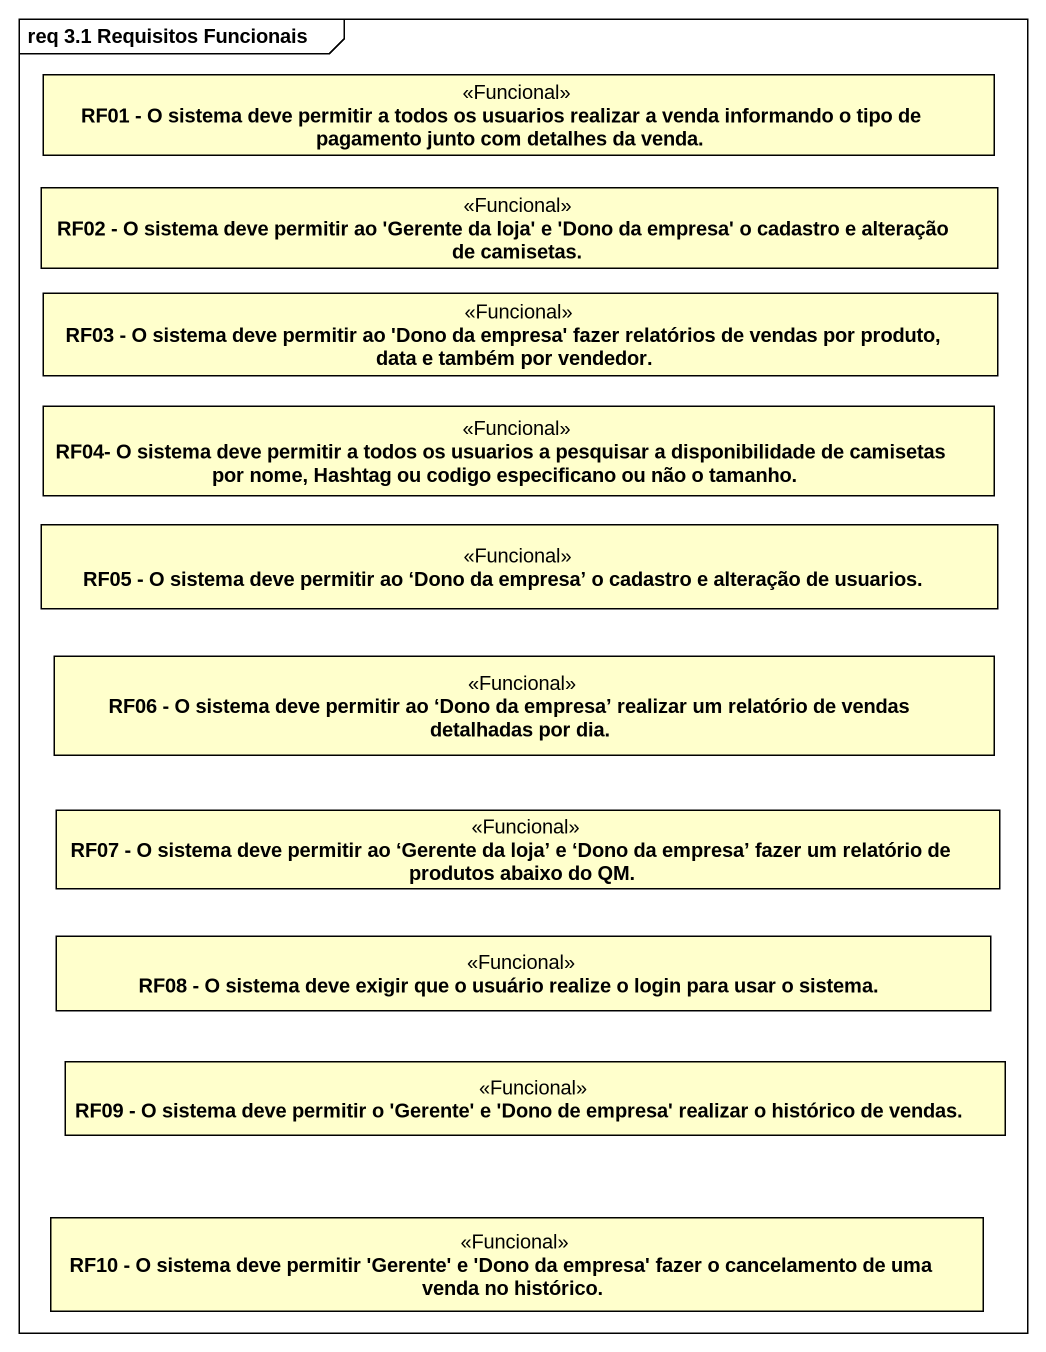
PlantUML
@startuml
mainframe req 3.1 Requisitos Funcionais
hide circle
hide empty members
class "RF01 - O sistema deve permitir a todos os usuarios realizar a venda informando o tipo de pagamento junto com detalhes da venda." as RF01_O_sistema_deve <<Funcional>>
class "RF02 - O sistema deve permitir ao 'Gerente da loja' e 'Dono da empresa' o cadastro e alteração de camisetas." as RF02_O_sistema_deve <<Funcional>>
class "RF03 - O sistema deve permitir ao 'Dono da empresa' fazer relatórios de vendas por produto, data e também por vendedor." as RF03_O_sistema_deve <<Funcional>>
class "RF04- O sistema deve permitir a todos os usuarios a pesquisar a disponibilidade de camisetas por nome, Hashtag ou codigo especificano ou não o tamanho." as RF04_O_sistema_deve <<Funcional>>
class "RF05 - O sistema deve permitir ao ‘Dono da empresa’ o cadastro e alteração de usuarios." as RF05_O_sistema_deve <<Funcional>>
class "RF06 - O sistema deve permitir ao ‘Dono da empresa’ realizar um relatório de vendas detalhadas por dia." as RF06_O_sistema_deve <<Funcional>>
class "RF07 - O sistema deve permitir ao ‘Gerente da loja’ e ‘Dono da empresa’ fazer um relatório de produtos abaixo do QM." as RF07_O_sistema_deve <<Funcional>>
class "RF08 - O sistema deve exigir que o usuário realize o login para usar o sistema." as RF08_O_sistema_deve_exigir <<Funcional>>
class "RF09 - O sistema deve permitir o 'Gerente' e 'Dono de empresa' realizar o histórico de vendas." as RF09_O_sistema_deve <<Funcional>>
class "RF10 - O sistema deve permitir 'Gerente' e 'Dono da empresa' fazer o cancelamento de uma venda no histórico." as RF10_O_sistema_deve <<Funcional>>
@enduml
